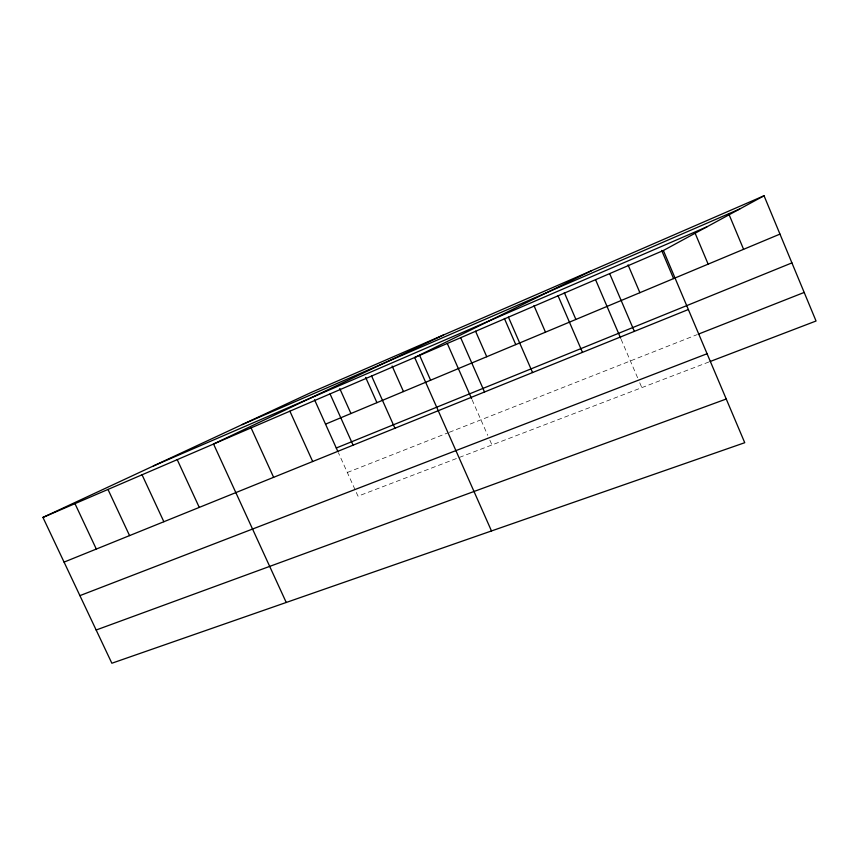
<?xml version="1.0" encoding="UTF-8"?>
<svg xmlns="http://www.w3.org/2000/svg" width="859" height="859" viewBox="0 0 859 859"><rect width="100%" height="100%" fill="white"/><g stroke="black" fill="none" stroke-linecap="round" stroke-linejoin="round"><path stroke-width="0.64" stroke-dasharray="4.29 3.22" d="M347.326 472.493L448.044 432.796M449.289 432.302L697.293 334.57M708.9 361.983L357.999 496.18L338.382 452.661M472.085 399.779L487.762 435.384M489.866 440.162L491.971 444.951M621.121 339.326L637.668 377.928M639.751 382.781L641.834 387.634"/><path stroke-width="1.29" d="M663.373 250.506L744.742 442.707L111.853 663.234L42.95 517.419L663.373 250.506L764.048 195.766L816.05 321.008L710.146 361.51M591.679 270.628L414.672 357.494L491.488 530.959M443.545 334.956L213.547 444.028L286.24 602.47M42.95 517.419L311.237 392.423L764.048 195.766M242.184 424.593L739.739 208.984M153.417 465.954L706.914 226.83M325.54 424.153L779.972 234.099M336.288 448.001L791.923 262.897M64.06 562.108L688.36 309.519M698.528 334.076L804.185 292.436M79.908 595.631L707.075 353.736M96.154 630.012L726.242 399.016M74.969 503.642L96.305 549.062M107.987 489.437L129.559 535.608M142.046 474.78L163.854 521.724M177.222 459.651L199.267 507.401M251.086 427.879L273.624 477.325M289.891 411.182L312.687 461.519M330.049 393.905L353.092 445.166M314.534 399.746L337.855 451.501M339.756 388.558L350.955 413.523M371.614 376.017L394.925 428.244M365.644 377.402L376.929 402.656M392.112 366.009L403.472 391.564M419.579 355.272L430.606 380.215M460.671 337.705L484.519 391.994M447.249 343.375L471.57 398.608M475.553 331.198L486.742 356.732M508.431 317.154L532.559 372.559M504.373 318.442L515.765 344.599M533.997 305.686L545.476 332.165M564.331 292.629L575.895 319.451M558.06 295.807L582.466 352.362M609.665 273.602L634.361 331.37M595.77 280.174L620.617 338.124M628.036 264.862L639.891 292.683M661.645 250.398L673.585 278.595M694.985 232.875L708.138 264.142M728.808 213.955L743.593 249.314"/></g></svg>
